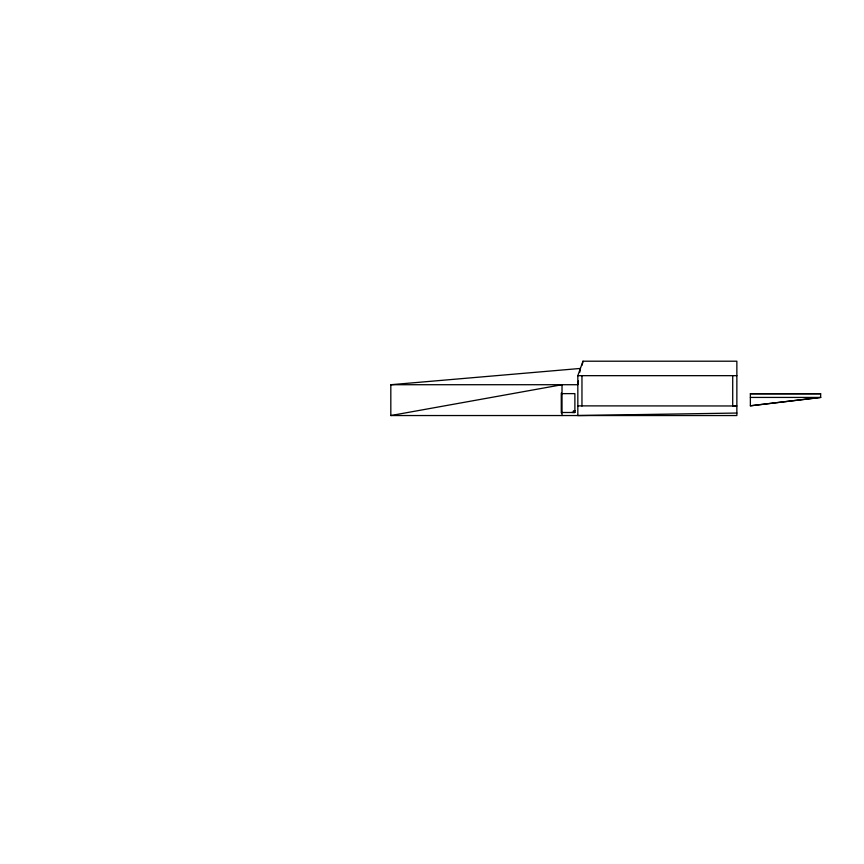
<?xml version="1.0" encoding="UTF-8"?>
<svg xmlns="http://www.w3.org/2000/svg" width="864" height="864" viewBox="0 0 864 864"><rect width="100%" height="100%" fill="white"/><g stroke="black" fill="none" stroke-linecap="round" stroke-linejoin="round"><path stroke-width="1.3" d="M578.437 380.959L577.832 384.718L390.82 384.718L390.82 415.541L736.862 415.541L736.862 361.206L582.995 361.206L577.832 375.667L577.832 415.541L736.862 413.046M579.82 372.2L580.414 368.442L390.82 384.718M582.142 365.126L582.995 361.206M390.82 415.541L562.021 384.718L562.021 415.541M750.373 405.799L820.649 397.429L820.649 393.703L750.373 393.703L750.373 405.799L820.8 397.429L750.373 397.429M577.832 375.667L736.862 375.667M562.021 393.628L574.884 393.628L574.884 412.495L562.021 412.495M750.373 393.779L820.649 393.779M577.832 405.875L736.862 405.972L732.715 405.875L732.715 375.667M571.828 412.42L574.884 412.495M581.958 375.667L581.958 406.102M561.276 393.088L561.276 412.895M574.884 410.821L573.437 412.463L573.437 410.821L574.884 410.821"/></g></svg>
